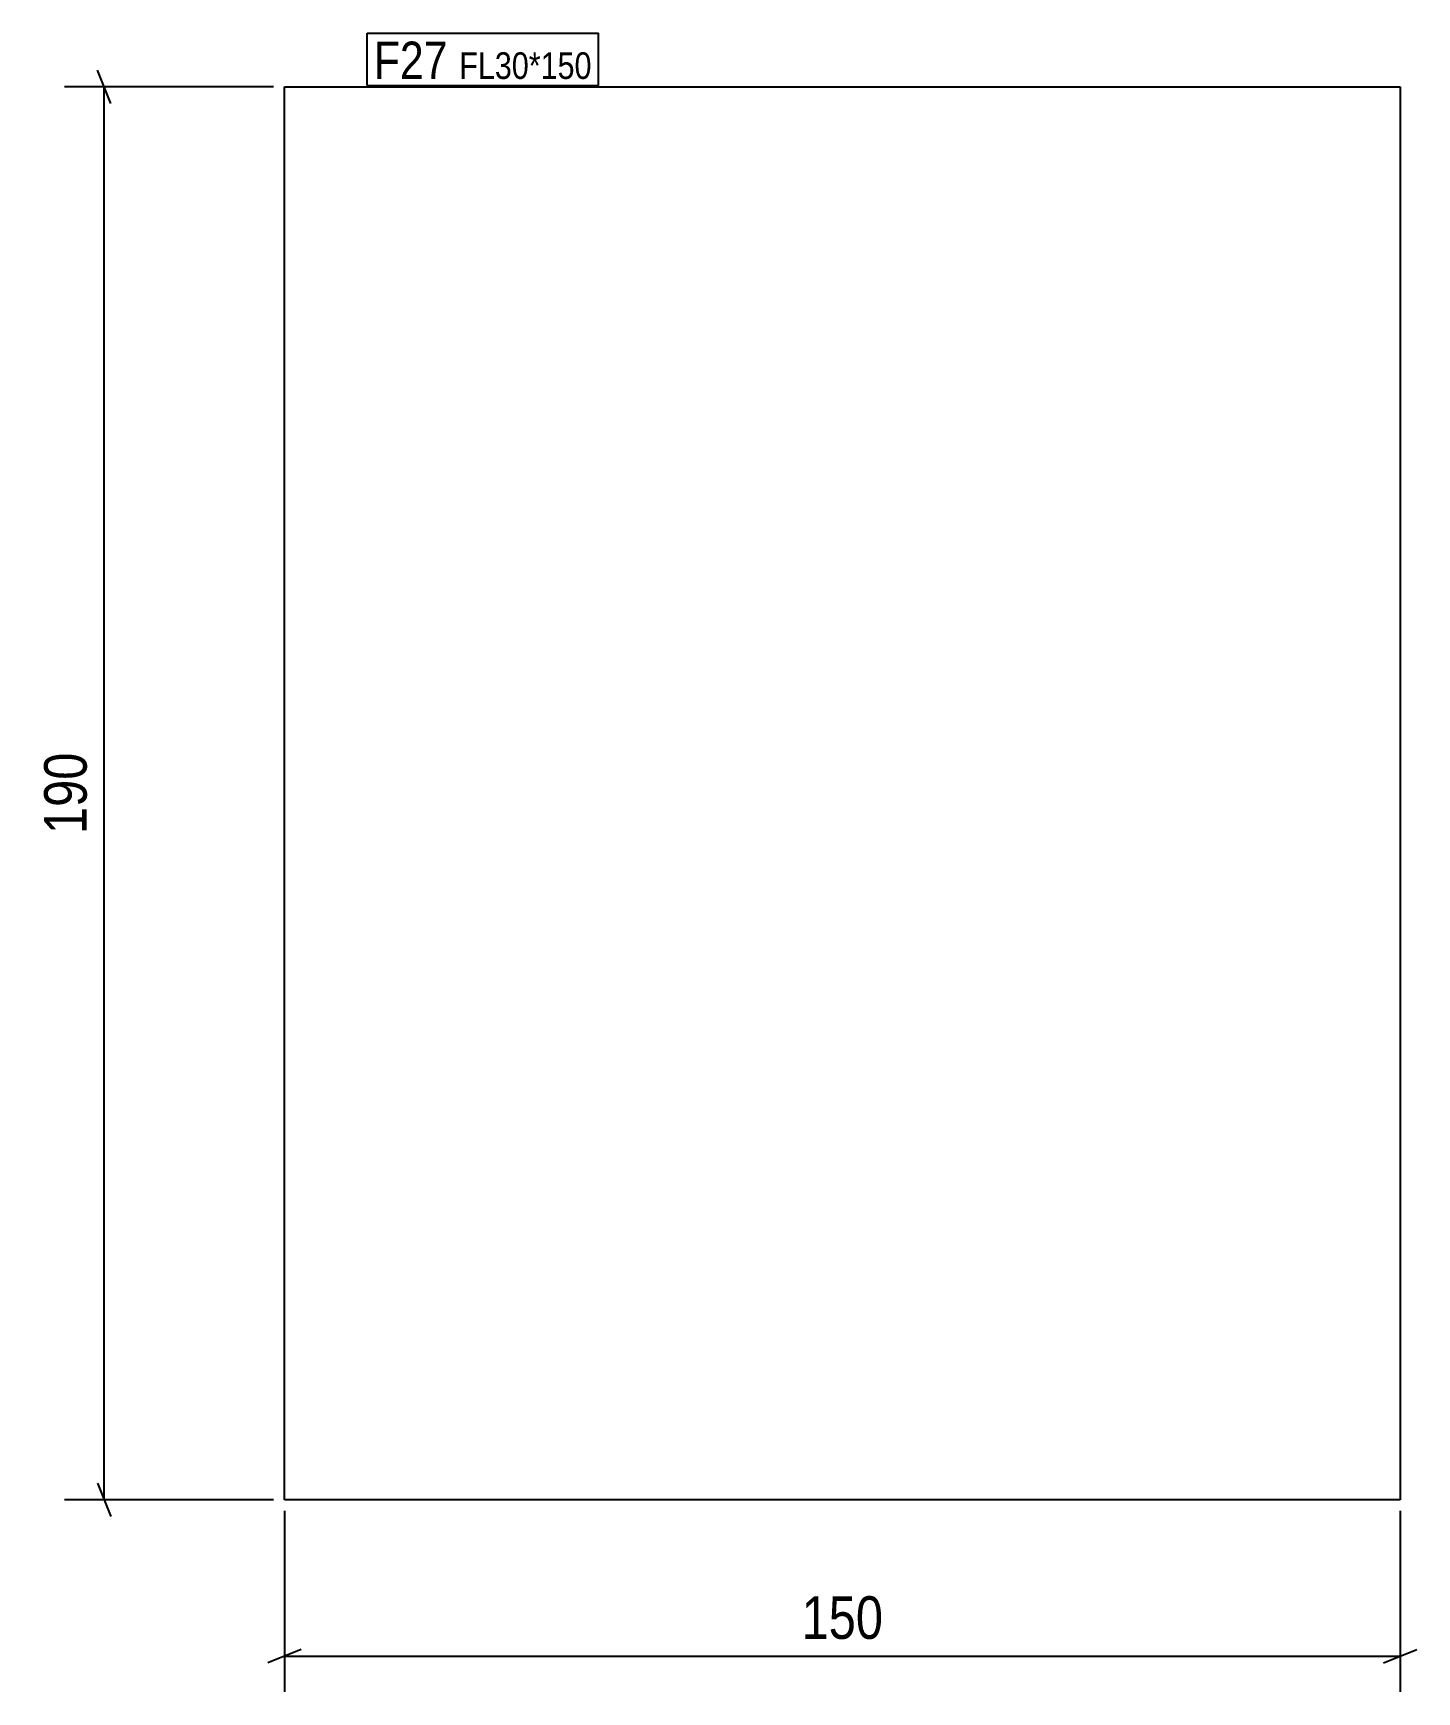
# Model space of a CAD drawing. Header units: millimetres. Extents: x 3 to 189, y 4 to 228.
import ezdxf

# ---------------------------------------------------------------- set-up
doc = ezdxf.new("R2010")
doc.units = ezdxf.units.MM
for name, color, linetype in [('MÅLSÆTNING', 7, 'Continuous'), ('STÅL', 7, 'Continuous'), ('TEKST', 7, 'Continuous')]:
    doc.layers.add(name, color=color, linetype=linetype)
doc.styles.add('Arial Narrow', font='ARIALN.TTF', dxfattribs={"height": 0.2})

msp = doc.modelspace()

# ---------------------------------------------------------------- linework, layer by layer
at = {"layer": 'MÅLSÆTNING', "color": 7, "linetype": 'Continuous'}
for p, q in [((13.73, 218.07), (11.93, 222.57)), ((35.61, 220.32), (7.5, 220.32)), ((12.83, 30.32), (12.83, 220.32)), ((11.93, 32.57), (13.73, 28.07)), ((35.61, 30.32), (7.5, 30.32)), ((37.11, 28.82), (37.11, 4.5)), ((187.11, 28.82), (187.11, 4.5)), ((39.36, 10.2), (34.86, 8.4)), ((37.11, 9.3), (187.11, 9.3)), ((184.86, 8.4), (189.36, 10.2))]:
    msp.add_line(p, q, dxfattribs=at)
at = {"layer": 'STÅL', "color": 2, "linetype": 'Continuous'}
for p, q in [((37.11, 30.32), (37.11, 220.32)), ((37.11, 220.32), (187.11, 220.32)), ((187.11, 220.32), (187.11, 30.32)), ((187.11, 30.32), (37.11, 30.32))]:
    msp.add_line(p, q, dxfattribs=at)

# ---------------------------------------------------------------- wipeouts: each hides what was drawn before it
at = {"color": 0}
for points in [[(11.7, 132.01), (3.3, 132.01), (3.3, 118.64), (11.7, 118.64)], [(118.8, 10.43), (118.8, 18.83), (105.43, 18.83), (105.43, 10.43)]]:
    msp.add_wipeout(points, dxfattribs=at).dxf.layer = 'MÅLSÆTNING'

# ---------------------------------------------------------------- next in the draw order: texts
at = {"layer": 'MÅLSÆTNING', "color": 3, "style": 'Arial Narrow'}
msp.add_text('190', height=5.727, rotation=90.0002, dxfattribs=at).set_placement((10.5, 119.84))
msp.add_text('150', height=5.727, dxfattribs=at).set_placement((106.63, 11.62))

# ---------------------------------------------------------------- next in the draw order: wipeouts: each hides what was drawn before it
at = {"color": 0}
for points in [[(59.02, 221.37), (59.02, 226.62), (49.11, 226.62), (49.11, 221.37)], [(78.41, 221.37), (78.41, 225.12), (60.6, 225.12), (60.6, 221.37)]]:
    msp.add_wipeout(points, dxfattribs=at).dxf.layer = 'TEKST'

# ---------------------------------------------------------------- next in the draw order: wipeouts: each hides what was drawn before it
for points in [[(59.02, 221.37), (59.02, 226.62), (49.11, 226.62), (49.11, 221.37)], [(78.41, 221.37), (78.41, 225.12), (60.6, 225.12), (60.6, 221.37)]]:
    msp.add_wipeout(points, dxfattribs=at).dxf.layer = 'TEKST'

# ---------------------------------------------------------------- next in the draw order: linework, layer by layer
at = {"layer": 'TEKST', "color": 7, "linetype": 'Continuous'}
for p, q in [((48.21, 227.52), (79.31, 227.52)), ((48.21, 220.47), (48.21, 227.52)), ((79.31, 220.47), (79.31, 227.52)), ((48.21, 220.47), (79.31, 220.47))]:
    msp.add_line(p, q, dxfattribs=at)

# ---------------------------------------------------------------- next in the draw order: texts
at = {"layer": 'TEKST', "color": 3, "style": 'Arial Narrow'}
for s, height, p in [('F27', 5.011, (49.11, 221.37)), ('FL30*150', 3.579, (60.6, 221.37))]:
    msp.add_text(s, height=height, dxfattribs=at).set_placement(p)

doc.saveas('drawing.dxf')
